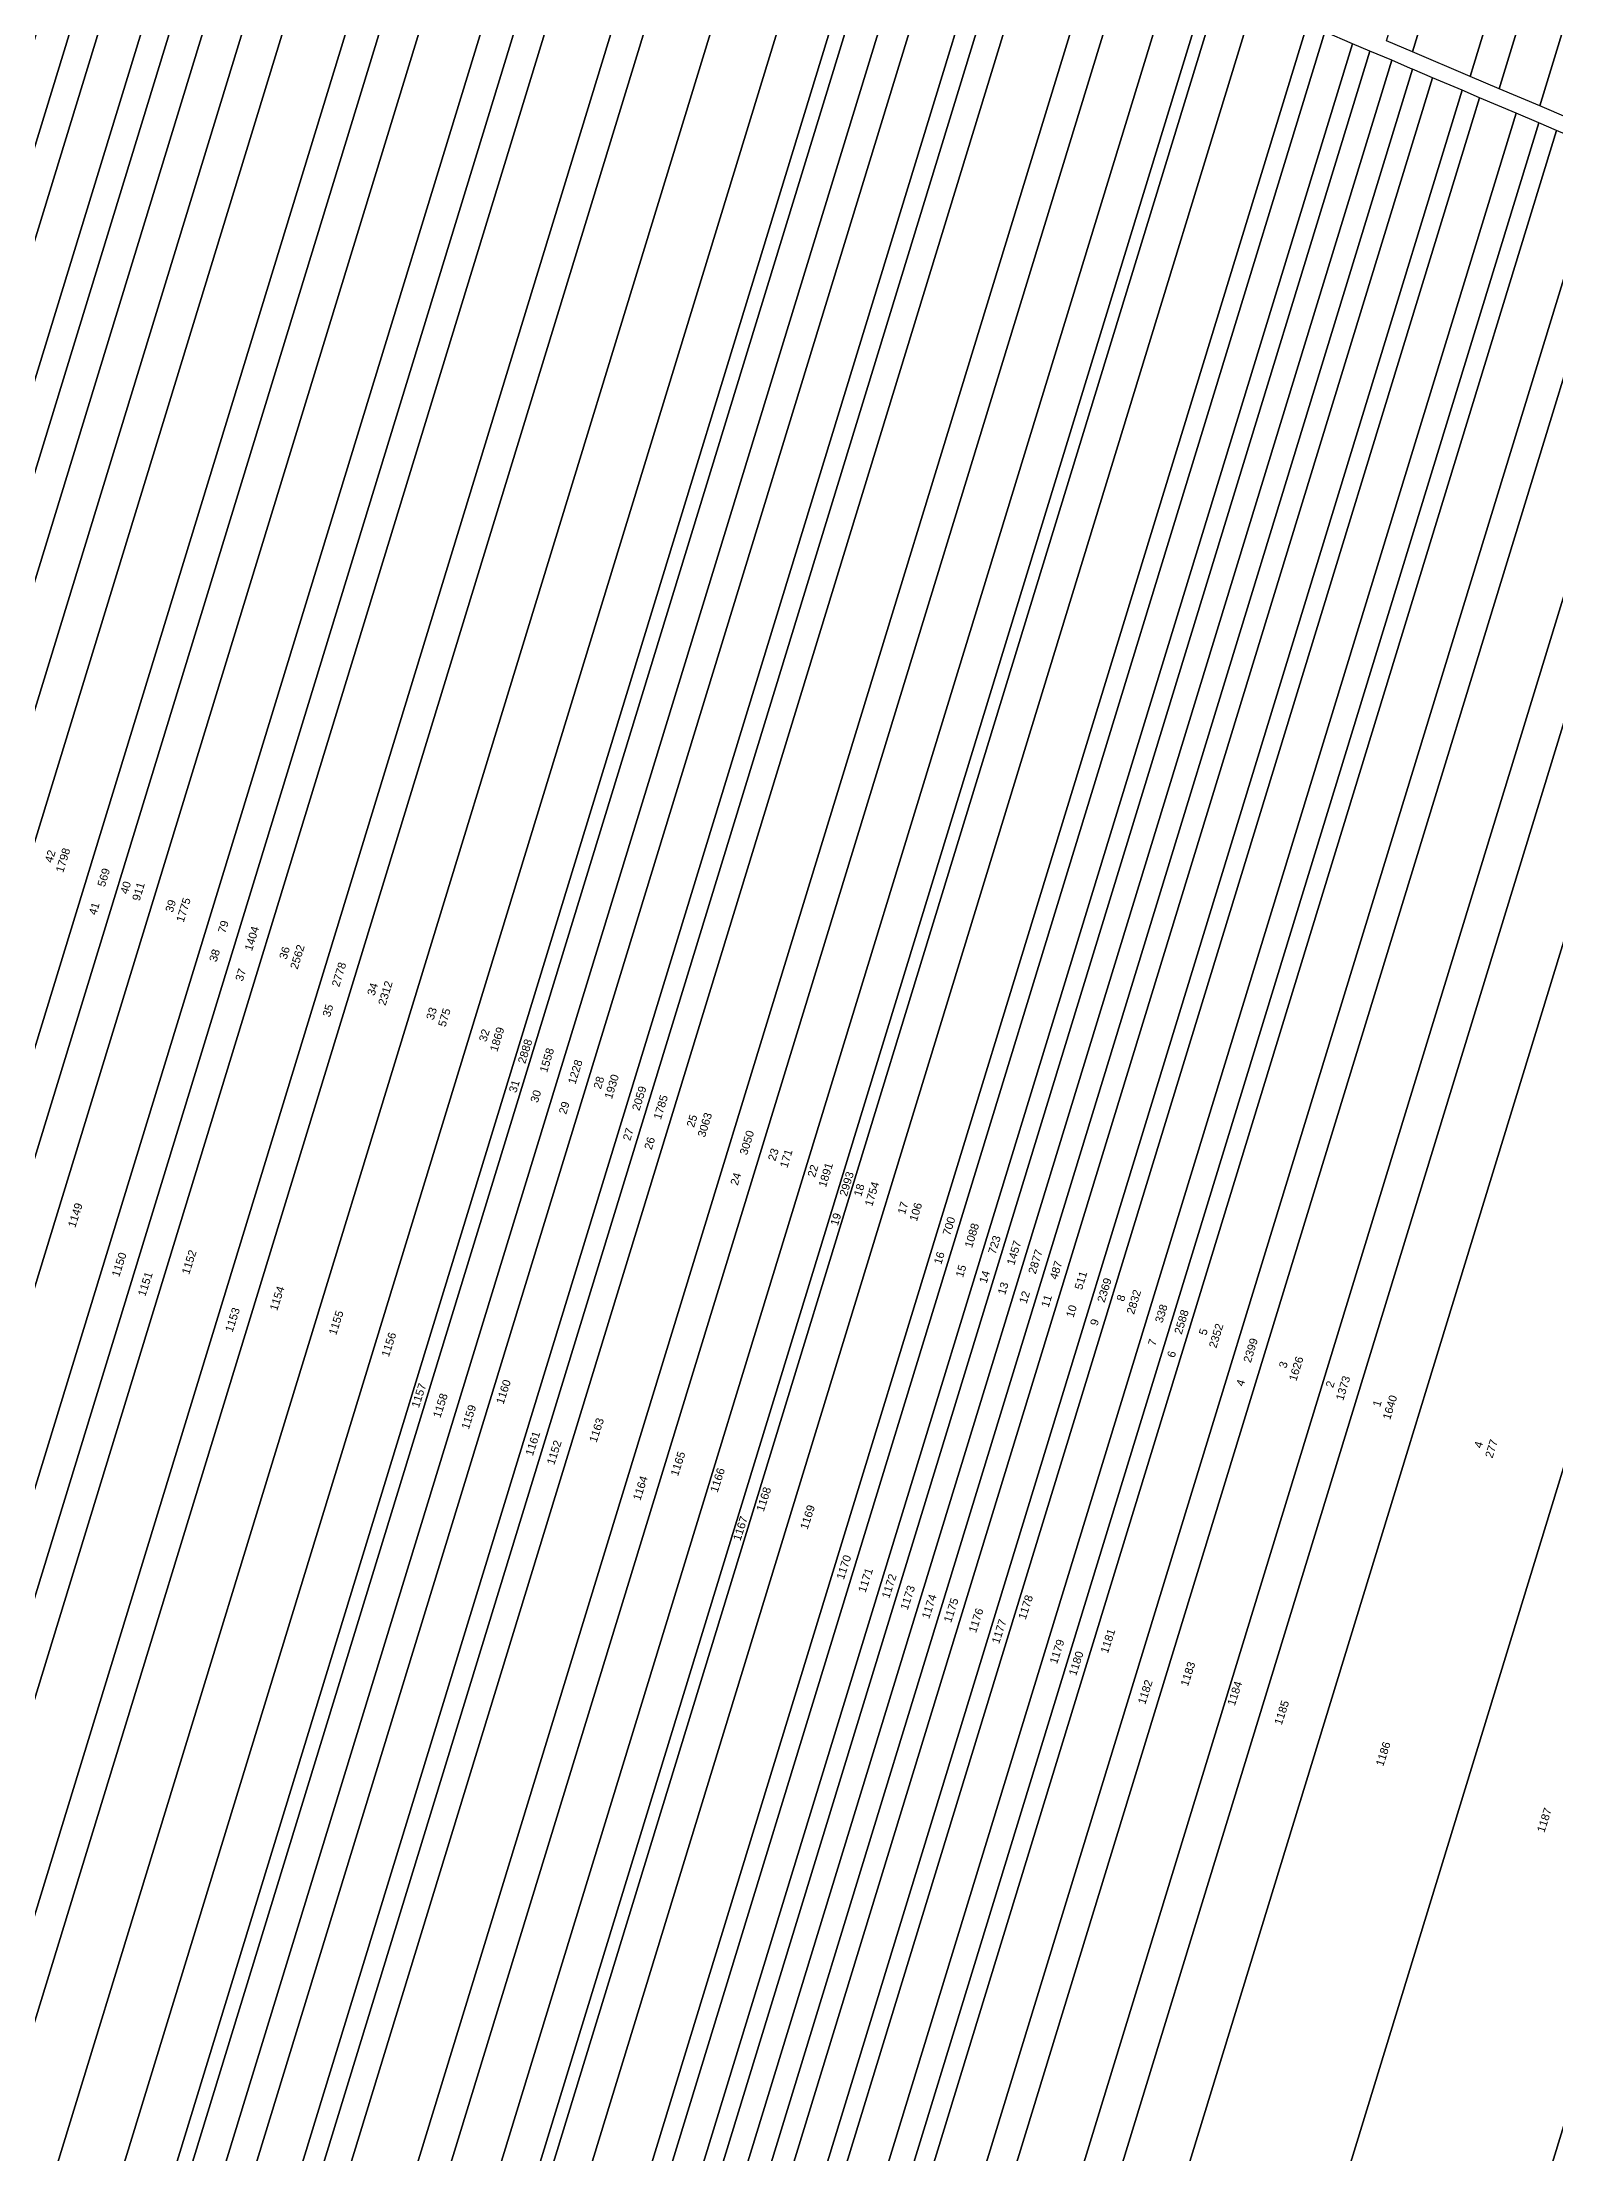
# Model space of a CAD drawing. Header units: millimetres. Extents: x 654897 to 656594, y 351646 to 354277.
# Drawn here: x 655642 to 656020, y 352215 to 352742 of the extents above; entities that cross this region are included whole.
import ezdxf
from ezdxf.enums import TextEntityAlignment as Align

# ---------------------------------------------------------------- set-up
doc = ezdxf.new("R2010")
doc.units = ezdxf.units.MM
for name, color, linetype in [('INDEX', 7, 'Continuous'), ('NrCadGeneral', 7, 'Continuous'), ('PARCELE', 7, 'Continuous'), ('TERENURI', 3, 'Continuous')]:
    doc.layers.add(name, color=color, linetype=linetype)
doc.styles.get("Standard").update_dxf_attribs({"font": 'arial.ttf'})
doc.styles.add('TIMES_NEW_ROMAN', font='arial.ttf')

msp = doc.modelspace()

# ---------------------------------------------------------------- linework, layer by layer
at = {"layer": 'TERENURI'}
for points in [[(656171.34, 353351.97), (655984.4, 352739.99), (655977.9, 352742.76), (656164.8, 353354.63)], [(655998.86, 352733.84), (655984.4, 352739.99), (656171.34, 353351.97), (656185.87, 353346.06)], [(656006.09, 352730.76), (655998.86, 352733.84), (656185.87, 353346.06), (656193.14, 353343.1)], [(656203.3, 353338.97), (656016.21, 352726.46), (656006.09, 352730.76), (656193.14, 353343.1)], [(656023.43, 352723.39), (656016.21, 352726.46), (656203.3, 353338.97), (656210.56, 353336.01)], [(655499.55, 352257.73), (655684.98, 352863), (655677.67, 352866.11), (655492.2, 352260.67)], [(655691.29, 352860.31), (655684.98, 352863), (655499.55, 352257.73), (655505.91, 352255.19)], [(655515.48, 352251.37), (655700.79, 352856.27), (655691.29, 352860.31), (655505.91, 352255.19)], [(655521.81, 352248.84), (655707.08, 352853.6), (655700.79, 352856.27), (655515.48, 352251.37)], [(655714.4, 352850.49), (655707.08, 352853.6), (655521.81, 352248.84), (655529.18, 352245.89)], [(655723.12, 352846.78), (655714.4, 352850.49), (655529.18, 352245.89), (655537.96, 352242.39)], [(655732.04, 352842.98), (655723.12, 352846.78), (655537.96, 352242.39), (655546.95, 352238.79)], [(655561.02, 352233.17), (655746.02, 352837.04), (655732.04, 352842.98), (655546.95, 352238.79)], [(655568.55, 352230.16), (655753.49, 352833.86), (655746.02, 352837.04), (655561.02, 352233.17)], [(655762.19, 352830.16), (655753.49, 352833.86), (655568.55, 352230.16), (655577.31, 352226.66)], [(655775.88, 352824.33), (655762.19, 352830.16), (655577.31, 352226.66), (655591.1, 352221.15)], [(655783.22, 352821.21), (655775.88, 352824.33), (655591.1, 352221.15), (655598.48, 352218.2)], [(655790.06, 352818.3), (655783.22, 352821.21), (655598.48, 352218.2), (655605.38, 352215.44)], [(655804.74, 352812.06), (655790.06, 352818.3), (655605.38, 352215.44), (655620.16, 352209.54)], [(655811.97, 352808.98), (655804.74, 352812.06), (655620.16, 352209.54), (655627.44, 352206.63)], [(655642.23, 352200.72), (655826.66, 352802.74), (655811.97, 352808.98), (655627.44, 352206.63)], [(655657.04, 352194.8), (655841.36, 352796.48), (655826.66, 352802.74), (655642.23, 352200.72)], [(655852.95, 352791.56), (655841.36, 352796.48), (655657.04, 352194.8), (655668.7, 352190.14)], [(655856.44, 352790.07), (655852.95, 352791.56), (655668.7, 352190.14), (655672.22, 352188.73)], [(655863.8, 352786.94), (655856.44, 352790.07), (655672.22, 352188.73), (655679.63, 352185.77)], [(655870.57, 352784.06), (655863.8, 352786.94), (655679.63, 352185.77), (655686.45, 352183.05)], [(655696.77, 352178.92), (655880.82, 352779.7), (655870.57, 352784.06), (655686.45, 352183.05)], [(655885.46, 352777.73), (655880.82, 352779.7), (655696.77, 352178.92), (655701.44, 352177.06)], [(655891.52, 352775.15), (655885.46, 352777.73), (655701.44, 352177.06), (655707.54, 352174.62)], [(655906.25, 352768.88), (655891.52, 352775.15), (655707.54, 352174.62), (655722.38, 352168.69)], [(655729.81, 352165.72), (655913.62, 352765.75), (655906.25, 352768.88), (655722.38, 352168.69)], [(655924.68, 352761.04), (655913.62, 352765.75), (655729.81, 352165.72), (655740.94, 352161.27)], [(655933.33, 352757.37), (655924.68, 352761.04), (655740.94, 352161.27), (655749.65, 352157.8)], [(655752.62, 352156.61), (655936.28, 352756.11), (655933.33, 352757.37), (655749.65, 352157.8)], [(655761.19, 352153.18), (655944.78, 352752.5), (655936.28, 352756.11), (655752.62, 352156.61)], [(655958.07, 352746.84), (655944.78, 352752.5), (655761.19, 352153.18), (655774.57, 352147.84)], [(655962.51, 352744.96), (655958.07, 352746.84), (655774.57, 352147.84), (655779.03, 352146.05)], [(655969.45, 352742), (655962.51, 352744.96), (655779.03, 352146.05), (655786.02, 352143.26)], [(655973.75, 352740.18), (655969.45, 352742), (655786.02, 352143.26), (655790.35, 352141.53)], [(655795.85, 352139.33), (655979.2, 352737.86), (655973.75, 352740.18), (655790.35, 352141.53)], [(655801.11, 352137.23), (655984.44, 352735.63), (655983.92, 352735.85), (655979.2, 352737.86), (655795.85, 352139.33)], [(655989.43, 352733.51), (655984.44, 352735.63), (655801.11, 352137.23), (655806.15, 352135.22)], [(655996.83, 352730.36), (655989.43, 352733.51), (655806.15, 352135.22), (655813.59, 352132.24)], [(656001.15, 352728.52), (655996.83, 352730.36), (655813.59, 352132.24), (655817.95, 352130.5)], [(656010.35, 352724.61), (656001.15, 352728.52), (655817.95, 352130.5), (655827.21, 352126.8)], [(655832.87, 352124.54), (656015.97, 352722.22), (656010.35, 352724.61), (655827.21, 352126.8)], [(656020.41, 352720.33), (656015.97, 352722.22), (655832.87, 352124.54), (655837.34, 352122.75)], [(656032.05, 352715.38), (656020.41, 352720.33), (655837.34, 352122.75), (655849.06, 352118.07)], [(655855.81, 352115.37), (656038.75, 352712.53), (656032.05, 352715.38), (655849.06, 352118.07)], [(655870.74, 352109.41), (656053.57, 352706.23), (656038.75, 352712.53), (655855.81, 352115.37)], [(656062.11, 352702.6), (656053.57, 352706.23), (655870.74, 352109.41), (655879.33, 352105.97)], [(656076.94, 352696.29), (656062.11, 352702.6), (655879.33, 352105.97), (655894.27, 352100.01)], [(656112.58, 352681.14), (656076.94, 352696.29), (655894.27, 352100.01), (655930.15, 352085.67)], [(656157.19, 352662.17), (656112.58, 352681.14), (655930.15, 352085.67), (655975.08, 352067.71)], [(656181.46, 352651.85), (656157.19, 352662.17), (655975.08, 352067.71), (655999.52, 352057.95)]]:
    msp.add_lwpolyline(points, close=True, dxfattribs=at)

# ---------------------------------------------------------------- texts
at = {"layer": 'INDEX', "style": 'TIMES_NEW_ROMAN'}
for s, p in [('1798', (655647.11, 352537.9)), ('569', (655657.28, 352533.6)), ('911', (655665.97, 352530.08)), ('1775', (655677.22, 352525.48)), ('79', (655687.18, 352521.27)), ('1404', (655694.3, 352518.33)), ('2562', (655705.69, 352513.74)), ('2778', (655716.09, 352509.34)), ('2312', (655727.68, 352504.68)), ('575', (655742.42, 352498.59)), ('1869', (655755.61, 352493.14)), ('2888', (655762.59, 352490.14)), ('1558', (655768.04, 352487.92)), ('1228', (655775.13, 352484.99)), ('1930', (655784.25, 352481.32)), ('2059', (655791.13, 352478.38)), ('1785', (655796.5, 352476.17)), ('3063', (655807.52, 352471.75)), ('3050', (655818.03, 352467.3)), ('171', (655827.86, 352463.34)), ('1891', (655837.74, 352459.24)), ('2993', (655842.97, 352456.99)), ('1754', (655849.3, 352454.47)), ('106', (655860.25, 352449.99)), ('700', (655868.55, 352446.45)), ('1088', (655874.26, 352444.11)), ('723', (655879.9, 352441.77)), ('1457', (655884.8, 352439.76)), ('2877', (655890.16, 352437.54)), ('487', (655895.29, 352435.42)), ('511', (655901.51, 352432.87)), ('2369', (655907.39, 352430.43)), ('2832', (655914.75, 352427.49)), ('338', (655921.61, 352424.58)), ('2588', (655926.66, 352422.49)), ('2352', (655935.31, 352419.03)), ('2399', (655943.93, 352415.38)), ('1626', (655955.32, 352410.79)), ('1373', (655967.03, 352405.93)), ('1640', (655978.76, 352401.13)), ('277', (656004.12, 352390.8))]:
    msp.add_text(s, height=2, rotation=72.9675, dxfattribs=at).set_placement(p, align=Align.MIDDLE_CENTER)
at = {"layer": 'NrCadGeneral'}
for s, p in [('1149', (655650.17, 352449.17)), ('1150', (655661.14, 352436.81)), ('1152', (655678.63, 352437.43)), ('1151', (655667.67, 352431.96)), ('1154', (655700.62, 352428.37)), ('1153', (655689.48, 352423.02)), ('1155', (655715.37, 352422.28)), ('1156', (655728.55, 352416.83)), ('1157', (655736.05, 352404.1)), ('1160', (655757.2, 352405.01)), ('1158', (655741.42, 352401.6)), ('1159', (655748.53, 352398.72)), ('1161', (655764.53, 352392.1)), ('1163', (655780.47, 352395.44)), ('1152', (655769.88, 352389.85)), ('1165', (655800.81, 352387.03)), ('1166', (655810.69, 352382.93)), ('1164', (655791.4, 352380.94)), ('1168', (655822.25, 352378.16)), ('1167', (655816.41, 352370.85)), ('1169', (655833.2, 352373.68)), ('1170', (655842.26, 352361.17)), ('1171', (655847.69, 352357.92)), ('1172', (655853.59, 352356.45)), ('1173', (655858.22, 352353.57)), ('1174', (655863.59, 352351.36)), ('1175', (655869.08, 352350.42)), ('1178', (655887.7, 352351.18)), ('1176', (655875.3, 352347.87)), ('1177', (655881.08, 352345.11)), ('1179', (655895.55, 352340.08)), ('1181', (655908.26, 352342.72)), ('1180', (655900.33, 352337.12)), ('1183', (655928.27, 352334.49)), ('1182', (655917.59, 352329.97)), ('1184', (655939.97, 352329.62)), ('1185', (655951.71, 352324.82)), ('1186', (655977.07, 352314.49)), ('1187', (656017.35, 352297.94))]:
    msp.add_text(s, height=2, rotation=72, dxfattribs=at).set_placement(p, align=Align.MIDDLE_CENTER)
at = {"layer": 'PARCELE', "style": 'TIMES_NEW_ROMAN'}
for s, p in [('42', (655643.9, 352538.88)), ('40', (655662.77, 352531.06)), ('41', (655654.89, 352525.8)), ('39', (655674.02, 352526.46)), ('36', (655702.48, 352514.73)), ('38', (655684.99, 352514.1)), ('37', (655691.52, 352509.25)), ('34', (655724.47, 352505.66)), ('35', (655713.32, 352500.31)), ('33', (655739.22, 352499.57)), ('32', (655752.4, 352494.12)), ('31', (655759.9, 352481.39)), ('30', (655765.27, 352478.89)), ('28', (655781.04, 352482.3)), ('29', (655772.37, 352476.01)), ('25', (655804.32, 352472.73)), ('27', (655788.38, 352469.39)), ('26', (655793.73, 352467.14)), ('23', (655824.65, 352464.32)), ('24', (655815.25, 352458.23)), ('22', (655834.54, 352460.23)), ('18', (655846.1, 352455.45)), ('19', (655840.26, 352448.14)), ('17', (655857.05, 352450.97)), ('16', (655866.11, 352438.46)), ('15', (655871.54, 352435.21)), ('14', (655877.44, 352433.74)), ('13', (655882.07, 352430.86)), ('12', (655887.43, 352428.65)), ('11', (655892.93, 352427.71)), ('10', (655899.15, 352425.16)), ('8', (655911.55, 352428.47)), ('9', (655904.93, 352422.4)), ('7', (655919.4, 352417.37)), ('5', (655932.11, 352420.01)), ('6', (655924.18, 352414.41)), ('3', (655952.11, 352411.78)), ('4', (655941.44, 352407.26)), ('2', (655963.82, 352406.91)), ('1', (655975.56, 352402.11)), ('4', (656000.92, 352391.79))]:
    msp.add_text(s, height=2, rotation=72.9675, dxfattribs=at).set_placement(p, align=Align.MIDDLE_CENTER)

doc.saveas('drawing.dxf')
